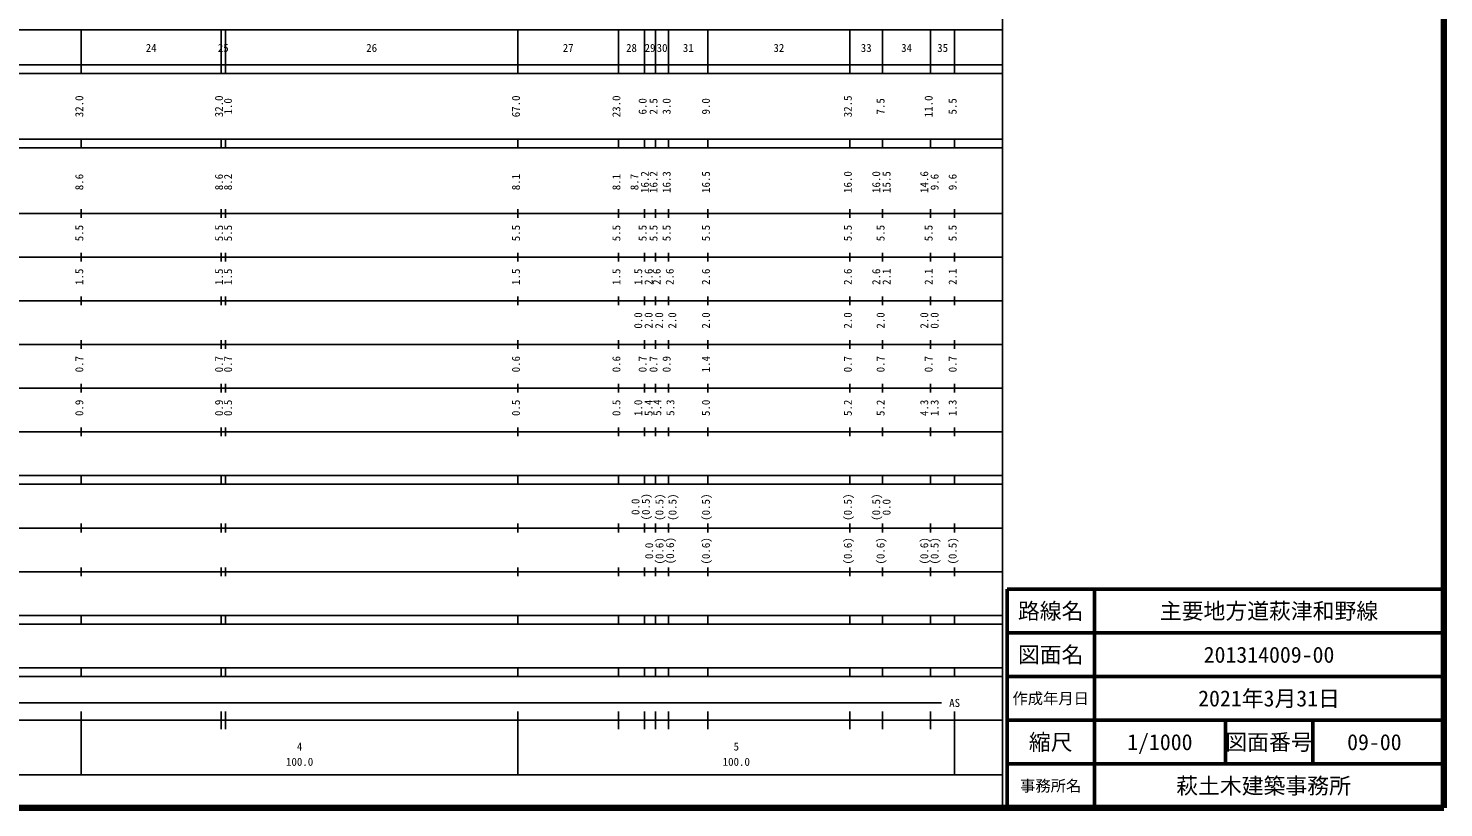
# Model space of a CAD drawing. Units: millimetres on the paper, enlarged 1000 times. Extents: x 40000 to 680000, y 20000 to 380000.
# Drawn here: x 355869 to 680000, y 20000 to 198357 of the extents above; entities that cross this region are included whole.
import ezdxf
from ezdxf.enums import TextEntityAlignment as Align

# ---------------------------------------------------------------- set-up
doc = ezdxf.new("R2010")
doc.units = ezdxf.units.MM
doc.header["$LTSCALE"] = 1000
for name, color, linetype, lineweight in [('M-TTL', 2, 'Continuous', 140), ('M-TTL-BAND', 7, 'Continuous', 25), ('M-TTL-FRAM', 2, 'Continuous', 50), ('M-TTL-LINE', 7, 'Continuous', 50)]:
    doc.layers.add(name, color=color, linetype=linetype, lineweight=lineweight)
doc.layers.add('M-TTL-TXT', color=7, linetype='Continuous')
doc.styles.add('ＭＳ ゴシック', font='')
doc.styles.get('ＭＳ ゴシック').set_extended_font_data('MS Gothic')

msp = doc.modelspace()

# ---------------------------------------------------------------- linework, layer by layer
at = {"layer": 'M-TTL'}
for p, q in [((680000, 20000), (680000, 380000)), ((40000, 20000), (680000, 20000))]:
    msp.add_line(p, q, dxfattribs=at)
at = {"layer": 'M-TTL-BAND'}
for p, q in [((579000, 20000), (579000, 370000)), ((68000, 198000), (579000, 198000)), ((368000, 188000), (368000, 198000)), ((400000, 188000), (400000, 198000)), ((401000, 188000), (401000, 198000)), ((468000, 188000), (468000, 198000)), ((491000, 188000), (491000, 198000)), ((497000, 188000), (497000, 198000)), ((499500, 188000), (499500, 198000)), ((502500, 188000), (502500, 198000)), ((511500, 188000), (511500, 198000)), ((544000, 188000), (544000, 198000)), ((551500, 188000), (551500, 198000)), ((562500, 188000), (562500, 198000)), ((568000, 188000), (568000, 198000)), ((40000, 190000), (579000, 190000)), ((40000, 188000), (579000, 188000)), ((40000, 173000), (579000, 173000)), ((368000, 171000), (368000, 173000)), ((400000, 171000), (400000, 173000)), ((401000, 171000), (401000, 173000)), ((468000, 171000), (468000, 173000)), ((491000, 171000), (491000, 173000)), ((497000, 171000), (497000, 173000)), ((499500, 171000), (499500, 173000)), ((502500, 171000), (502500, 173000)), ((511500, 171000), (511500, 173000)), ((544000, 171000), (544000, 173000)), ((551500, 171000), (551500, 173000)), ((562500, 171000), (562500, 173000)), ((568000, 171000), (568000, 173000)), ((40000, 171000), (579000, 171000)), ((40000, 156000), (579000, 156000)), ((368000, 155000), (368000, 157000)), ((400000, 155000), (400000, 157000)), ((401000, 155000), (401000, 157000)), ((468000, 155000), (468000, 157000)), ((491000, 155000), (491000, 157000)), ((497000, 155000), (497000, 157000)), ((499500, 155000), (499500, 157000)), ((502500, 155000), (502500, 157000)), ((511500, 155000), (511500, 157000)), ((544000, 155000), (544000, 157000)), ((551500, 155000), (551500, 157000)), ((562500, 155000), (562500, 157000)), ((568000, 155000), (568000, 157000)), ((46000, 146000), (579000, 146000)), ((368000, 145000), (368000, 147000)), ((400000, 145000), (400000, 147000)), ((401000, 145000), (401000, 147000)), ((468000, 145000), (468000, 147000)), ((491000, 145000), (491000, 147000)), ((497000, 145000), (497000, 147000)), ((499500, 145000), (499500, 147000)), ((502500, 145000), (502500, 147000)), ((511500, 145000), (511500, 147000)), ((544000, 145000), (544000, 147000)), ((551500, 145000), (551500, 147000)), ((562500, 145000), (562500, 147000)), ((568000, 145000), (568000, 147000)), ((368000, 135000), (368000, 137000)), ((400000, 135000), (400000, 137000)), ((401000, 135000), (401000, 137000)), ((468000, 135000), (468000, 137000)), ((491000, 135000), (491000, 137000)), ((497000, 135000), (497000, 137000)), ((499500, 135000), (499500, 137000)), ((502500, 135000), (502500, 137000)), ((511500, 135000), (511500, 137000)), ((544000, 135000), (544000, 137000)), ((551500, 135000), (551500, 137000)), ((562500, 135000), (562500, 137000)), ((568000, 135000), (568000, 137000)), ((52000, 136000), (579000, 136000)), ((368000, 125000), (368000, 127000)), ((400000, 125000), (400000, 127000)), ((401000, 125000), (401000, 127000)), ((468000, 125000), (468000, 127000)), ((491000, 125000), (491000, 127000)), ((497000, 125000), (497000, 127000)), ((499500, 125000), (499500, 127000)), ((502500, 125000), (502500, 127000)), ((511500, 125000), (511500, 127000)), ((544000, 125000), (544000, 127000)), ((551500, 125000), (551500, 127000)), ((562500, 125000), (562500, 127000)), ((568000, 125000), (568000, 127000)), ((46000, 126000), (579000, 126000)), ((368000, 115000), (368000, 117000)), ((400000, 115000), (400000, 117000)), ((401000, 115000), (401000, 117000)), ((468000, 115000), (468000, 117000)), ((491000, 115000), (491000, 117000)), ((497000, 115000), (497000, 117000)), ((499500, 115000), (499500, 117000)), ((502500, 115000), (502500, 117000)), ((511500, 115000), (511500, 117000)), ((544000, 115000), (544000, 117000)), ((551500, 115000), (551500, 117000)), ((562500, 115000), (562500, 117000)), ((568000, 115000), (568000, 117000)), ((52000, 116000), (579000, 116000)), ((368000, 105000), (368000, 107000)), ((400000, 105000), (400000, 107000)), ((401000, 105000), (401000, 107000)), ((468000, 105000), (468000, 107000)), ((491000, 105000), (491000, 107000)), ((497000, 105000), (497000, 107000)), ((499500, 105000), (499500, 107000)), ((502500, 105000), (502500, 107000)), ((511500, 105000), (511500, 107000)), ((544000, 105000), (544000, 107000)), ((551500, 105000), (551500, 107000)), ((562500, 105000), (562500, 107000)), ((568000, 105000), (568000, 107000)), ((46000, 106000), (579000, 106000)), ((40000, 96000), (579000, 96000)), ((40000, 94000), (579000, 94000)), ((368000, 94000), (368000, 96000)), ((400000, 94000), (400000, 96000)), ((401000, 94000), (401000, 96000)), ((468000, 94000), (468000, 96000)), ((491000, 94000), (491000, 96000)), ((497000, 94000), (497000, 96000)), ((499500, 94000), (499500, 96000)), ((502500, 94000), (502500, 96000)), ((511500, 94000), (511500, 96000)), ((544000, 94000), (544000, 96000)), ((551500, 94000), (551500, 96000)), ((562500, 94000), (562500, 96000)), ((568000, 94000), (568000, 96000)), ((368000, 83000), (368000, 85000)), ((400000, 83000), (400000, 85000)), ((401000, 83000), (401000, 85000)), ((468000, 83000), (468000, 85000)), ((491000, 83000), (491000, 85000)), ((497000, 83000), (497000, 85000)), ((499500, 83000), (499500, 85000)), ((502500, 83000), (502500, 85000)), ((511500, 83000), (511500, 85000)), ((544000, 83000), (544000, 85000)), ((551500, 83000), (551500, 85000)), ((562500, 83000), (562500, 85000)), ((568000, 83000), (568000, 85000)), ((49000, 84000), (579000, 84000)), ((368000, 73000), (368000, 75000)), ((400000, 73000), (400000, 75000)), ((401000, 73000), (401000, 75000)), ((468000, 73000), (468000, 75000)), ((491000, 73000), (491000, 75000)), ((497000, 73000), (497000, 75000)), ((499500, 73000), (499500, 75000)), ((502500, 73000), (502500, 75000)), ((511500, 73000), (511500, 75000)), ((544000, 73000), (544000, 75000)), ((551500, 73000), (551500, 75000)), ((562500, 73000), (562500, 75000)), ((568000, 73000), (568000, 75000)), ((40000, 74000), (579000, 74000)), ((40000, 64000), (579000, 64000)), ((40000, 62000), (579000, 62000)), ((368000, 62000), (368000, 64000)), ((400000, 62000), (400000, 64000)), ((401000, 62000), (401000, 64000)), ((468000, 62000), (468000, 64000)), ((491000, 62000), (491000, 64000)), ((497000, 62000), (497000, 64000)), ((499500, 62000), (499500, 64000)), ((502500, 62000), (502500, 64000)), ((511500, 62000), (511500, 64000)), ((544000, 62000), (544000, 64000)), ((551500, 62000), (551500, 64000)), ((562500, 62000), (562500, 64000)), ((568000, 62000), (568000, 64000)), ((40000, 52000), (579000, 52000)), ((368000, 50000), (368000, 52000)), ((400000, 50000), (400000, 52000)), ((401000, 50000), (401000, 52000)), ((468000, 50000), (468000, 52000)), ((491000, 50000), (491000, 52000)), ((497000, 50000), (497000, 52000)), ((499500, 50000), (499500, 52000)), ((502500, 50000), (502500, 52000)), ((511500, 50000), (511500, 52000)), ((544000, 50000), (544000, 52000)), ((551500, 50000), (551500, 52000)), ((562500, 50000), (562500, 52000)), ((568000, 50000), (568000, 52000)), ((40000, 50000), (579000, 50000)), ((71000, 44000), (565000, 44000)), ((40000, 40000), (579000, 40000)), ((368000, 27500), (368000, 42000)), ((400000, 38000), (400000, 42000)), ((401000, 38000), (401000, 42000)), ((468000, 27500), (468000, 42000)), ((491000, 38000), (491000, 42000)), ((497000, 38000), (497000, 42000)), ((499500, 38000), (499500, 42000)), ((502500, 38000), (502500, 42000)), ((511500, 38000), (511500, 42000)), ((544000, 38000), (544000, 42000)), ((551500, 38000), (551500, 42000)), ((562500, 38000), (562500, 42000)), ((568000, 27500), (568000, 42000)), ((68000, 27500), (579000, 27500))]:
    msp.add_line(p, q, dxfattribs=at)
at = {"layer": 'M-TTL-FRAM'}
for p, q in [((680000, 70000), (580000, 70000)), ((580000, 70000), (580000, 20000))]:
    msp.add_line(p, q, dxfattribs=at)
at = {"layer": 'M-TTL-LINE'}
for p, q in [((600000, 70000), (600000, 20000)), ((680000, 60000), (580000, 60000)), ((680000, 50000), (580000, 50000)), ((680000, 40000), (580000, 40000)), ((630000, 40000), (630000, 30000)), ((650000, 40000), (650000, 30000)), ((680000, 30000), (580000, 30000))]:
    msp.add_line(p, q, dxfattribs=at)

# ---------------------------------------------------------------- texts
at = {"layer": 'M-TTL-BAND', "style": 'ＭＳ ゴシック'}
for s, p in [('24', (384000, 192405)), ('25', (400500, 192405)), ('26', (434500, 192405)), ('27', (479500, 192405)), ('28', (494000, 192405)), ('29', (498250, 192405)), ('30', (501000, 192405)), ('31', (507000, 192405)), ('32', (527750, 192405)), ('33', (547750, 192405)), ('34', (557000, 192405)), ('35', (565250, 192405)), ('AS', (568000, 42500)), ('4', (418000, 32523)), ('5', (518000, 32523)), ('100.0', (418000, 29033)), ('100.0', (518000, 29033))]:
    msp.add_text(s, height=1833, dxfattribs=at).set_placement(p, align=Align.BOTTOM_CENTER)
for s, p in [('32.0', (369000, 180500)), ('32.0', (401000, 180500)), ('1.0', (403065, 180500)), ('67.0', (469000, 180500)), ('23.0', (492000, 180500)), ('6.0', (498000, 180500)), ('2.5', (500500, 180500)), ('3.0', (503500, 180500)), ('9.0', (512500, 180500)), ('32.5', (545000, 180500)), ('7.5', (552500, 180500)), ('11.0', (563500, 180500)), ('5.5', (569000, 180500)), ('16.2', (498510, 163174)), ('16.2', (500500, 163174)), ('16.3', (503500, 163174)), ('16.5', (512500, 163174)), ('16.0', (545000, 163174)), ('16.0', (551500, 163174)), ('15.5', (553870, 163174)), ('14.6', (562500, 163174)), ('8.6', (369000, 163174)), ('8.6', (401000, 163174)), ('8.2', (403065, 163174)), ('8.1', (469000, 163174)), ('8.1', (492000, 163174)), ('8.7', (496140, 163174)), ('9.6', (564870, 163174)), ('9.6', (569000, 163174)), ('5.5', (369000, 151500)), ('5.5', (401000, 151500)), ('5.5', (403065, 151500)), ('5.5', (469000, 151500)), ('5.5', (492000, 151500)), ('5.5', (498000, 151500)), ('5.5', (500500, 151500)), ('5.5', (503500, 151500)), ('5.5', (512500, 151500)), ('5.5', (545000, 151500)), ('5.5', (552500, 151500)), ('5.5', (563500, 151500)), ('5.5', (569000, 151500)), ('1.5', (369000, 141500)), ('1.5', (401000, 141500)), ('1.5', (403065, 141500)), ('1.5', (469000, 141500)), ('1.5', (492000, 141500)), ('1.5', (497000, 141500)), ('2.6', (499370, 141500)), ('2.6', (501217, 141500)), ('2.6', (504217, 141500)), ('2.6', (512500, 141500)), ('2.6', (545000, 141500)), ('2.6', (551500, 141500)), ('2.1', (553870, 141500)), ('2.1', (563500, 141500)), ('2.1', (569000, 141500)), ('0.0', (497000, 131500)), ('2.0', (499370, 131500)), ('2.0', (501790, 131500)), ('2.0', (504790, 131500)), ('2.0', (512500, 131500)), ('2.0', (545000, 131500)), ('2.0', (552500, 131500)), ('2.0', (562500, 131500)), ('0.0', (564870, 131500)), ('0.7', (369000, 121500)), ('0.7', (401000, 121500)), ('0.7', (403065, 121500)), ('0.6', (469000, 121500)), ('0.6', (492000, 121500)), ('0.7', (498000, 121500)), ('0.7', (500500, 121500)), ('0.9', (503500, 121500)), ('1.4', (512500, 121500)), ('0.7', (545000, 121500)), ('0.7', (552500, 121500)), ('0.7', (563500, 121500)), ('0.7', (569000, 121500)), ('0.9', (369000, 111500)), ('0.9', (401000, 111500)), ('0.5', (403065, 111500)), ('0.5', (469000, 111500)), ('0.5', (492000, 111500)), ('1.0', (497000, 111500)), ('5.4', (499370, 111500)), ('5.4', (501372, 111546)), ('5.3', (504372, 111546)), ('5.0', (512500, 111500)), ('5.2', (545000, 111500)), ('5.2', (552500, 111500)), ('4.3', (562500, 111500)), ('1.3', (564870, 111500)), ('1.3', (569000, 111500)), ('(0.5)', (498743, 88854)), ('(0.5)', (501862, 88764)), ('(0.5)', (504862, 88764)), ('(0.5)', (512500, 88764)), ('(0.5)', (545000, 88764)), ('(0.5)', (551500, 88764)), ('0.0', (496373, 88854)), ('0.0', (553870, 88764)), ('(0.6)', (501870, 78764)), ('(0.6)', (504303, 78821)), ('(0.6)', (512500, 78764)), ('(0.6)', (545000, 78764)), ('(0.6)', (552500, 78764)), ('(0.6)', (562500, 78764)), ('(0.5)', (564870, 78764)), ('(0.5)', (569000, 78764)), ('0.0', (499500, 78764))]:
    msp.add_text(s, height=1833, rotation=90, dxfattribs=at).set_placement(p, align=Align.BOTTOM_CENTER)
at = {"layer": 'M-TTL-TXT', "style": 'ＭＳ ゴシック'}
for s, height, p in [('路線名', 3666, (590000, 65000)), ('路線名', 3666, (590000, 65000)), ('主要地方道萩津和野線', 3666, (640000, 65000)), ('図面名', 3666, (590000, 55000)), ('図面名', 3666, (590000, 55000)), ('201314009-00', 3666, (640000, 55000)), ('作成年月日', 2566, (590000, 45000)), ('作成年月日', 2566, (590000, 45000)), ('2021年3月31日', 3666, (640000, 45000)), ('縮尺', 3666, (590000, 35000)), ('縮尺', 3666, (590000, 35000)), ('1/1000', 3666, (615000, 35000)), ('図面番号', 3666, (640000, 35000)), ('図面番号', 3666, (640000, 35000)), ('09-00', 3666, (664125, 35000)), ('事務所名', 2566, (590000, 25000)), ('事務所名', 2566, (590000, 25000)), ('萩土木建築事務所 ', 3666, (640000, 25000))]:
    msp.add_text(s, height=height, dxfattribs=at).set_placement(p, align=Align.MIDDLE_CENTER)

doc.saveas('drawing.dxf')
